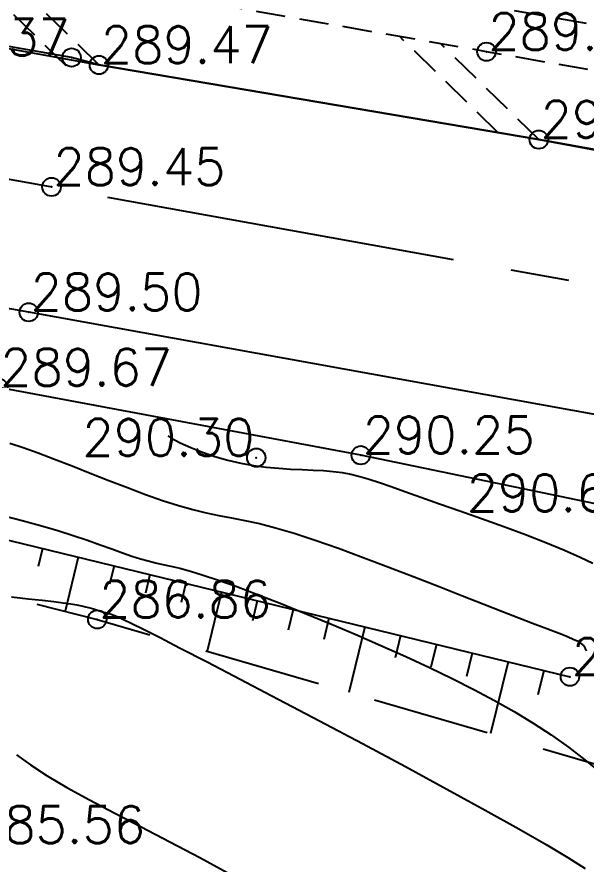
# Model space of a CAD drawing. Header units: millimetres. Extents: x 524954 to 526204, y 9523489 to 9524010.
# Drawn here: x 525774.21 to 525789.65, y 9523790.94 to 9523813.91 of the extents above; entities that cross this region are included whole.
import ezdxf
from ezdxf.enums import TextEntityAlignment as Align

# ---------------------------------------------------------------- set-up
doc = ezdxf.new("R2010")
doc.units = ezdxf.units.MM
doc.header["$PDMODE"] = 32
doc.header["$PDSIZE"] = 0.5
doc.linetypes.add('AXES2', pattern=[28.575, 19.05, -3.175, 3.175, -3.175])
doc.linetypes.add('CACHE2', pattern=[4.7625, 3.175, -1.5875])
for name, color, linetype in [('Axe_Route_Existante', 1, 'AXES2'), ('Bas_Talus', 40, 'CACHE2'), ('Bord_Route_Existante', 6, 'Continuous'), ('Caniveau', 5, 'CACHE2'), ('CN_01_00', 3, 'Continuous'), ('CN_02_00', 4, 'Continuous'), ('CN_10_00', 1, 'Continuous'), ('Haut_Talus', 30, 'Continuous'), ('Talus', 2, 'Continuous'), ('TopoAlt', 3, 'Continuous'), ('TOPOJIS', 7, 'Continuous')]:
    doc.layers.add(name, color=color, linetype=linetype)
doc.layers.add('Bord_Route_Existante_POLY3D', color=6, linetype='Continuous', plot=False)
doc.layers.add('Trottoir', color=7, linetype='Continuous', true_color=0xff6666)
doc.styles.add('Simplex 1.0', font='Simplex.shx', dxfattribs={"width": 0.99, "height": 1})

# ---------------------------------------------------------------- blocks, each defined once
blk = doc.blocks.new('TCPOINT M')
at = {"color": 0}
blk.add_point((0, 0), dxfattribs=at)
at = {"layer": 'TopoAlt', "style": 'Simplex 1.0', "width": 0.99}
blk.add_attdef('ALT', (0.15, 0.15), '', height=1, dxfattribs=at)

msp = doc.modelspace()

# ---------------------------------------------------------------- linework, layer by layer
at = {"layer": 'Axe_Route_Existante', "ltscale": 0.5, "flags": 128}
msp.add_lwpolyline([(525586.699, 9523773.004), (525594.438, 9523777.106), (525618.223, 9523789.407), (525625.013, 9523793.73), (525631.595, 9523797.596), (525637.632, 9523800.898), (525652.791, 9523807.42), (525669.106, 9523811.823), (525685.979, 9523814.884), (525693.088, 9523815.654), (525707.454, 9523816.694), (525717.039, 9523816.84), (525725.297, 9523816.644), (525729.698, 9523816.378), (525741.406, 9523815.177), (525741.84, 9523815.117), (525749.699, 9523813.877), (525775.145, 9523809.302), (525803.422, 9523804.201), (525817.048, 9523801.682), (525827.851, 9523799.771), (525839.056, 9523798.429), (525854.65, 9523797.376), (525870.172, 9523796.814), (525884.208, 9523797.02), (525899.003, 9523797.789), (525917.125, 9523799.773), (525932.341, 9523803.156), (525937.747, 9523804.809), (525941.803, 9523806.256), (525947.141, 9523808.768), (525964.848, 9523819.198), (525980.541, 9523832.453), (525991.817, 9523846.401), (526001.896, 9523863.645), (526032.968, 9523917.472), (526051.53, 9523951.634), (526076.259, 9523995.188)], dxfattribs=at)
at = {"layer": 'Bas_Talus', "flags": 128}
msp.add_lwpolyline([(525760.893, 9523801.485), (525776.387, 9523797.574), (525790.588, 9523793.454)], dxfattribs=at)
at = {"layer": 'Bord_Route_Existante', "flags": 128}
for points in [[(525706.863, 9523820.143), (525717.393, 9523820.37), (525725.373, 9523820.132), (525729.803, 9523819.851), (525742.19, 9523818.603), (525750.344, 9523817.328), (525762.965, 9523815.055), (525776.432, 9523812.608), (525788.363, 9523810.585), (525804.242, 9523807.643), (525817.737, 9523805.134), (525828.397, 9523803.329), (525839.844, 9523801.895), (525847.958, 9523801.382), (525855.218, 9523800.869), (525857.521, 9523800.668), (525861.018, 9523800.588), (525866.911, 9523800.377), (525874.175, 9523800.261), (525875.063, 9523800.284), (525883.995, 9523800.513)], [(525884.152, 9523793.467), (525869.882, 9523793.206), (525856.608, 9523793.696), (525854.234, 9523793.913), (525841.914, 9523794.627), (525838.504, 9523795.053), (525827.467, 9523796.366), (525816.218, 9523798.392), (525803.195, 9523800.73), (525774.527, 9523805.903), (525748.816, 9523810.429), (525741.663, 9523811.609), (525729.63, 9523812.83), (525724.918, 9523813.109), (525716.953, 9523813.279), (525707.671, 9523813.078)]]:
    msp.add_lwpolyline(points, dxfattribs=at)
at = {"layer": 'Bord_Route_Existante_POLY3D'}
for points in [[(525801.089, 9523808.3, 290.72), (525788.363, 9523810.585, 290.05), (525776.432, 9523812.608, 289.47), (525775.689, 9523812.811, 289.37), (525762.965, 9523815.055, 288.69), (525750.344, 9523817.328, 288.04), (525742.196, 9523818.629, 287.61), (525742.19, 9523818.603, 287.58), (525729.803, 9523819.851, 286.92), (525725.373, 9523820.132, 286.69), (525717.393, 9523820.37, 286.22), (525706.863, 9523820.143, 285.56)], [(525884.152, 9523793.467, 296.28), (525869.882, 9523793.206, 295.29), (525856.608, 9523793.696, 294.37), (525854.234, 9523793.913, 294.25), (525841.914, 9523794.627, 293.41), (525838.504, 9523795.053, 293.2), (525827.467, 9523796.366, 292.48), (525816.218, 9523798.392, 291.82), (525803.195, 9523800.73, 291.12), (525774.527, 9523805.903, 289.5), (525748.816, 9523810.429, 287.94), (525741.663, 9523811.609, 287.54), (525740.831, 9523811.708, 287.51), (525729.63, 9523812.83, 286.9), (525724.918, 9523813.109, 286.61), (525716.953, 9523813.279, 286.07), (525707.671, 9523813.078, 285.48)]]:
    msp.add_polyline3d(points, dxfattribs=at)
at = {"layer": 'Caniveau', "ltscale": 0.25, "flags": 128}
for points, elevation in [([(526001.693, 9523876.706), (525992.67, 9523862.583), (525988.317, 9523856.056), (525986.483, 9523853.58), (525979.846, 9523844.667), (525972.556, 9523835.757), (525965.764, 9523828.474), (525959.142, 9523822.599), (525952.525, 9523818.152), (525945.24, 9523814.478), (525937.422, 9523811.365), (525929.415, 9523808.87), (525922.977, 9523807.359), (525911.343, 9523805.517), (525900.219, 9523804.772), (525883.548, 9523804.534), (525871.514, 9523804.226), (525863.676, 9523804.152), (525858.551, 9523804.354), (525852.271, 9523804.619), (525845.799, 9523805.015), (525839.474, 9523805.458), (525832.921, 9523806.263), (525825.213, 9523807.529), (525818.468, 9523808.739), (525811.153, 9523810.025), (525805.831, 9523810.986), (525799.485, 9523812), (525787.157, 9523814.173), (525774.027, 9523816.47), (525761.815, 9523818.599), (525751.77, 9523820.346), (525742.028, 9523821.356), (525725.747, 9523822.327), (525717.412, 9523822.531), (525706.745, 9523822.088), (525692.923, 9523821.483), (525685.51, 9523820.415), (525667.69, 9523817.467), (525650.531, 9523812.577), (525633.827, 9523805.677), (525628.951, 9523803.575)], 307.27), ([(526002.725, 9523876.046), (525993.696, 9523861.913), (525989.319, 9523855.351), (525987.467, 9523852.849), (525980.812, 9523843.913), (525973.479, 9523834.951), (525966.621, 9523827.596), (525959.894, 9523821.628), (525953.145, 9523817.092), (525945.744, 9523813.359), (525937.832, 9523810.209), (525929.738, 9523807.687), (525923.213, 9523806.156), (525911.48, 9523804.298), (525900.269, 9523803.548), (525883.572, 9523803.309), (525871.536, 9523803.001), (525863.657, 9523802.926), (525858.501, 9523803.129), (525852.208, 9523803.396), (525845.719, 9523803.793), (525839.356, 9523804.238), (525832.747, 9523805.05), (525825.006, 9523806.322), (525818.254, 9523807.532), (525810.938, 9523808.819), (525805.625, 9523809.779), (525799.282, 9523810.792), (525786.945, 9523812.967), (525773.816, 9523815.263), (525761.605, 9523817.392), (525751.602, 9523819.132), (525741.928, 9523820.134), (525725.695, 9523821.102), (525717.422, 9523821.306), (525706.806, 9523820.864), (525693.255, 9523820.056), (525685.68, 9523819.201), (525667.959, 9523816.269), (525650.934, 9523811.417), (525634.345, 9523804.565), (525630.007, 9523801.744)], 307.27), ([(525775.544, 9523812.585), (525772.756, 9523815.307)], -0.08), ([(525787.261, 9523810.772), (525784.591, 9523813.378)], -0.08)]:
    msp.add_lwpolyline(points, dxfattribs=dict(at, elevation=elevation))
for points in [[(525776.432, 9523812.608), (525773.644, 9523815.33)], [(525788.363, 9523810.585), (525785.717, 9523813.171)]]:
    msp.add_lwpolyline(points, dxfattribs=at)
at = {"layer": 'CN_01_00', "flags": 128}
for points, elevation in [([(525774.014, 9523802.358), (525774.377, 9523802.234), (525774.782, 9523802.091), (525775.227, 9523801.923), (525775.702, 9523801.738), (525776.197, 9523801.542), (525776.701, 9523801.343), (525777.202, 9523801.148), (525777.691, 9523800.964), (525778.156, 9523800.798), (525778.587, 9523800.659), (525778.976, 9523800.551), (525779.336, 9523800.466), (525779.681, 9523800.396), (525780.027, 9523800.329), (525780.389, 9523800.258), (525780.783, 9523800.171), (525781.223, 9523800.059), (525781.725, 9523799.913), (525782.298, 9523799.726), (525782.93, 9523799.504), (525783.601, 9523799.257), (525784.292, 9523798.995), (525784.984, 9523798.727), (525785.658, 9523798.463), (525786.294, 9523798.212), (525786.874, 9523797.984), (525787.382, 9523797.786), (525787.82, 9523797.618), (525788.194, 9523797.476), (525788.509, 9523797.357), (525788.771, 9523797.257), (525788.985, 9523797.174), (525789.158, 9523797.104), (525789.295, 9523797.043), (525789.402, 9523796.99), (525789.482, 9523796.942), (525789.54, 9523796.899), (525789.581, 9523796.86), (525789.607, 9523796.824), (525789.625, 9523796.789), (525789.636, 9523796.756), (525789.647, 9523796.723)], 289), ([(525774.063, 9523798.184), (525774.514, 9523798.137), (525774.895, 9523798.095), (525775.209, 9523798.057), (525775.464, 9523798.023), (525775.67, 9523797.993), (525775.832, 9523797.966), (525775.961, 9523797.941), (525776.064, 9523797.919), (525776.148, 9523797.898), (525776.221, 9523797.877), (525776.286, 9523797.858), (525776.342, 9523797.841), (525776.391, 9523797.824), (525776.434, 9523797.81), (525776.47, 9523797.797), (525776.503, 9523797.785), (525776.531, 9523797.776), (525776.557, 9523797.769), (525776.581, 9523797.763), (525776.606, 9523797.758), (525776.632, 9523797.752), (525776.663, 9523797.744), (525776.698, 9523797.735), (525776.74, 9523797.722), (525776.791, 9523797.705), (525776.856, 9523797.681), (525776.952, 9523797.642), (525777.1, 9523797.574), (525777.321, 9523797.467), (525777.638, 9523797.31), (525778.07, 9523797.091), (525778.639, 9523796.799), (525779.366, 9523796.423), (525780.261, 9523795.956), (525781.291, 9523795.416), (525782.411, 9523794.825), (525783.578, 9523794.206), (525784.746, 9523793.582), (525785.872, 9523792.974), (525786.91, 9523792.406), (525787.818, 9523791.9), (525788.561, 9523791.473), (525789.155, 9523791.118), (525789.623, 9523790.823)], 287)]:
    msp.add_lwpolyline(points, dxfattribs=dict(at, elevation=elevation))
at = {"layer": 'CN_02_00', "flags": 128}
for points, elevation in [([(525773.82, 9523800.39), (525774.348, 9523800.256), (525774.85, 9523800.121), (525775.312, 9523799.986), (525775.734, 9523799.852), (525776.119, 9523799.722), (525776.469, 9523799.599), (525776.785, 9523799.485), (525777.071, 9523799.382), (525777.328, 9523799.292), (525777.559, 9523799.218), (525777.767, 9523799.16), (525777.965, 9523799.112), (525778.166, 9523799.068), (525778.382, 9523799.019), (525778.628, 9523798.96), (525778.917, 9523798.881), (525779.263, 9523798.777), (525779.678, 9523798.639), (525780.171, 9523798.463), (525780.734, 9523798.252), (525781.351, 9523798.012), (525782.008, 9523797.748), (525782.691, 9523797.466), (525783.385, 9523797.172), (525784.077, 9523796.87), (525784.752, 9523796.568), (525785.398, 9523796.269), (525786.015, 9523795.973), (525786.602, 9523795.676), (525787.163, 9523795.377), (525787.699, 9523795.074), (525788.21, 9523794.764), (525788.699, 9523794.444), (525789.167, 9523794.113), (525789.615, 9523793.77), (525790.043, 9523793.419)], 288), ([(525774.192, 9523793.907), (525774.575, 9523793.63), (525775.029, 9523793.334), (525775.563, 9523793.02), (525776.172, 9523792.686), (525776.847, 9523792.33), (525777.578, 9523791.951), (525778.355, 9523791.546), (525779.17, 9523791.115), (525780.012, 9523790.655)], 286)]:
    msp.add_lwpolyline(points, dxfattribs=dict(at, elevation=elevation))
at = {"layer": 'CN_10_00', "elevation": 290, "flags": 128}
msp.add_lwpolyline([(525778.301, 9523802.549), (525778.385, 9523802.496), (525778.635, 9523802.365), (525778.922, 9523802.236), (525779.238, 9523802.111), (525779.575, 9523801.996), (525779.924, 9523801.895), (525780.278, 9523801.812), (525780.628, 9523801.749), (525780.971, 9523801.705), (525781.307, 9523801.674), (525781.632, 9523801.653), (525781.944, 9523801.638), (525782.242, 9523801.624), (525782.524, 9523801.609), (525782.786, 9523801.586), (525783.031, 9523801.554), (525783.266, 9523801.51), (525783.505, 9523801.451), (525783.758, 9523801.377), (525784.039, 9523801.286), (525784.359, 9523801.175), (525784.73, 9523801.044), (525785.163, 9523800.89), (525785.666, 9523800.713), (525786.223, 9523800.517), (525786.812, 9523800.308), (525787.411, 9523800.092), (525788, 9523799.874), (525788.556, 9523799.661), (525789.059, 9523799.456), (525789.488, 9523799.267), (525789.825, 9523799.098)], dxfattribs=at)
at = {"layer": 'Haut_Talus', "elevation": 289.62, "flags": 128}
msp.add_lwpolyline([(525761.351, 9523805.592), (525769.546, 9523800.802), (525789.207, 9523796.02)], dxfattribs=at)
at = {"layer": 'Talus'}
for p, q in [((525774.898, 9523799.5, 289.62), (525774.78, 9523799.013, 193.08)), ((525775.87, 9523799.264, 289.62), (525775.513, 9523797.795)), ((525776.842, 9523799.027, 289.62), (525776.722, 9523798.534, 193.08)), ((525777.813, 9523798.791, 289.62), (525777.69, 9523798.283, 193.08)), ((525778.785, 9523798.555, 289.62), (525778.658, 9523798.033, 193.08)), ((525779.757, 9523798.319, 289.62), (525779.366, 9523796.71)), ((525780.728, 9523798.082, 289.62), (525780.595, 9523797.532, 193.08)), ((525781.7, 9523797.846, 289.62), (525781.563, 9523797.281, 193.08)), ((525782.672, 9523797.61, 289.62), (525782.531, 9523797.031, 193.08)), ((525783.643, 9523797.373, 289.62), (525783.211, 9523795.595)), ((525784.615, 9523797.137, 289.62), (525784.467, 9523796.53, 193.08)), ((525785.587, 9523796.901, 289.62), (525785.436, 9523796.279, 193.08)), ((525786.558, 9523796.664, 289.62), (525786.404, 9523796.029, 193.08)), ((525787.53, 9523796.428, 289.62), (525787.056, 9523794.479)), ((525788.502, 9523796.192, 289.62), (525788.34, 9523795.528, 193.08))]:
    msp.add_line(p, q, dxfattribs=at)
at = {"layer": 'Trottoir', "flags": 128}
msp.add_lwpolyline([(525911.085, 9523793.428), (525906.321, 9523792.844), (525900.494, 9523792.338), (525894.562, 9523791.839), (525886.49, 9523791.502), (525879.099, 9523791.58), (525875.256, 9523791.35), (525868.808, 9523790.83), (525860.84, 9523791.337), (525853.905, 9523791.734), (525845.09, 9523792.412), (525837.656, 9523793.061), (525829.276, 9523794.015), (525822.525, 9523794.821), (525807.052, 9523797.465), (525798.435, 9523799.091), (525795.981, 9523799.369), (525792.097, 9523800.022), (525791.124, 9523800.454), (525783.535, 9523802.027), (525773.703, 9523803.861), (525752.466, 9523807.128)], dxfattribs=at)

# ---------------------------------------------------------------- block references
at = {"layer": 'TOPOJIS'}
ref = msp.add_blockref('TCPOINT M', (525786.945, 9523812.967, 289.89), dxfattribs=at)
ref.add_attrib('ALT', '289.89', (525786.995, 9523813.017, 289.89), dxfattribs={"layer": 'TopoAlt', "height": 1, "style": 'Simplex 1.0', "width": 0.99})
ref = msp.add_blockref('TCPOINT M', (525775.689, 9523812.811, 289.37), dxfattribs=at)
ref.add_attrib('ALT', '289.37', dxfattribs={"layer": 'TopoAlt', "height": 1, "style": 'Simplex 1.0', "width": 0.99}).set_placement((525775.639, 9523812.861, 289.37), align=Align.RIGHT)
ref = msp.add_blockref('TCPOINT M', (525776.432, 9523812.608, 289.47), dxfattribs=at)
ref.add_attrib('ALT', '289.47', (525776.482, 9523812.658, 289.47), dxfattribs={"layer": 'TopoAlt', "height": 1, "style": 'Simplex 1.0', "width": 0.99})
ref = msp.add_blockref('TCPOINT M', (525788.363, 9523810.585, 290.05), dxfattribs=at)
ref.add_attrib('ALT', '290.05', (525788.413, 9523810.635, 290.05), dxfattribs={"layer": 'TopoAlt', "height": 1, "style": 'Simplex 1.0', "width": 0.99})
ref = msp.add_blockref('TCPOINT M', (525775.145, 9523809.302, 289.45), dxfattribs=at)
ref.add_attrib('ALT', '289.45', (525775.195, 9523809.352, 289.45), dxfattribs={"layer": 'TopoAlt', "height": 1, "style": 'Simplex 1.0', "width": 0.99})
ref = msp.add_blockref('TCPOINT M', (525774.527, 9523805.903, 289.5), dxfattribs=at)
ref.add_attrib('ALT', '289.50', (525774.577, 9523805.953, 289.5), dxfattribs={"layer": 'TopoAlt', "height": 1, "style": 'Simplex 1.0', "width": 0.99})
ref = msp.add_blockref('TCPOINT M', (525773.703, 9523803.861, 289.67), dxfattribs=at)
ref.add_attrib('ALT', '289.67', (525773.753, 9523803.911, 289.67), dxfattribs={"layer": 'TopoAlt', "height": 1, "style": 'Simplex 1.0', "width": 0.99})
ref = msp.add_blockref('TCPOINT M', (525780.699, 9523801.96, 290.3), dxfattribs=at)
ref.add_attrib('ALT', '290.30', dxfattribs={"layer": 'TopoAlt', "height": 1, "style": 'Simplex 1.0', "width": 0.99}).set_placement((525780.649, 9523802.01, 290.3), align=Align.RIGHT)
ref = msp.add_blockref('TCPOINT M', (525783.535, 9523802.027, 290.25), dxfattribs=at)
ref.add_attrib('ALT', '290.25', (525783.585, 9523802.077, 290.25), dxfattribs={"layer": 'TopoAlt', "height": 1, "style": 'Simplex 1.0', "width": 0.99})
ref = msp.add_blockref('TCPOINT M', (525791.124, 9523800.454, 290.68), dxfattribs=at)
ref.add_attrib('ALT', '290.68', dxfattribs={"layer": 'TopoAlt', "height": 1, "style": 'Simplex 1.0', "width": 0.99}).set_placement((525791.074, 9523800.504, 290.68), align=Align.RIGHT)
ref = msp.add_blockref('TCPOINT M', (525776.387, 9523797.574, 286.86), dxfattribs=at)
ref.add_attrib('ALT', '286.86', (525776.437, 9523797.624, 286.86), dxfattribs={"layer": 'TopoAlt', "height": 1, "style": 'Simplex 1.0', "width": 0.99})
ref = msp.add_blockref('TCPOINT M', (525789.207, 9523796.02, 288.54), dxfattribs=at)
ref.add_attrib('ALT', '288.54', (525789.257, 9523796.07, 288.54), dxfattribs={"layer": 'TopoAlt', "height": 1, "style": 'Simplex 1.0', "width": 0.99})
ref = msp.add_blockref('TCPOINT M', (525772.966, 9523791.46, 285.56), dxfattribs=at)
ref.add_attrib('ALT', '285.56', (525773.016, 9523791.51, 285.56), dxfattribs={"layer": 'TopoAlt', "height": 1, "style": 'Simplex 1.0', "width": 0.99})

doc.saveas('drawing.dxf')
